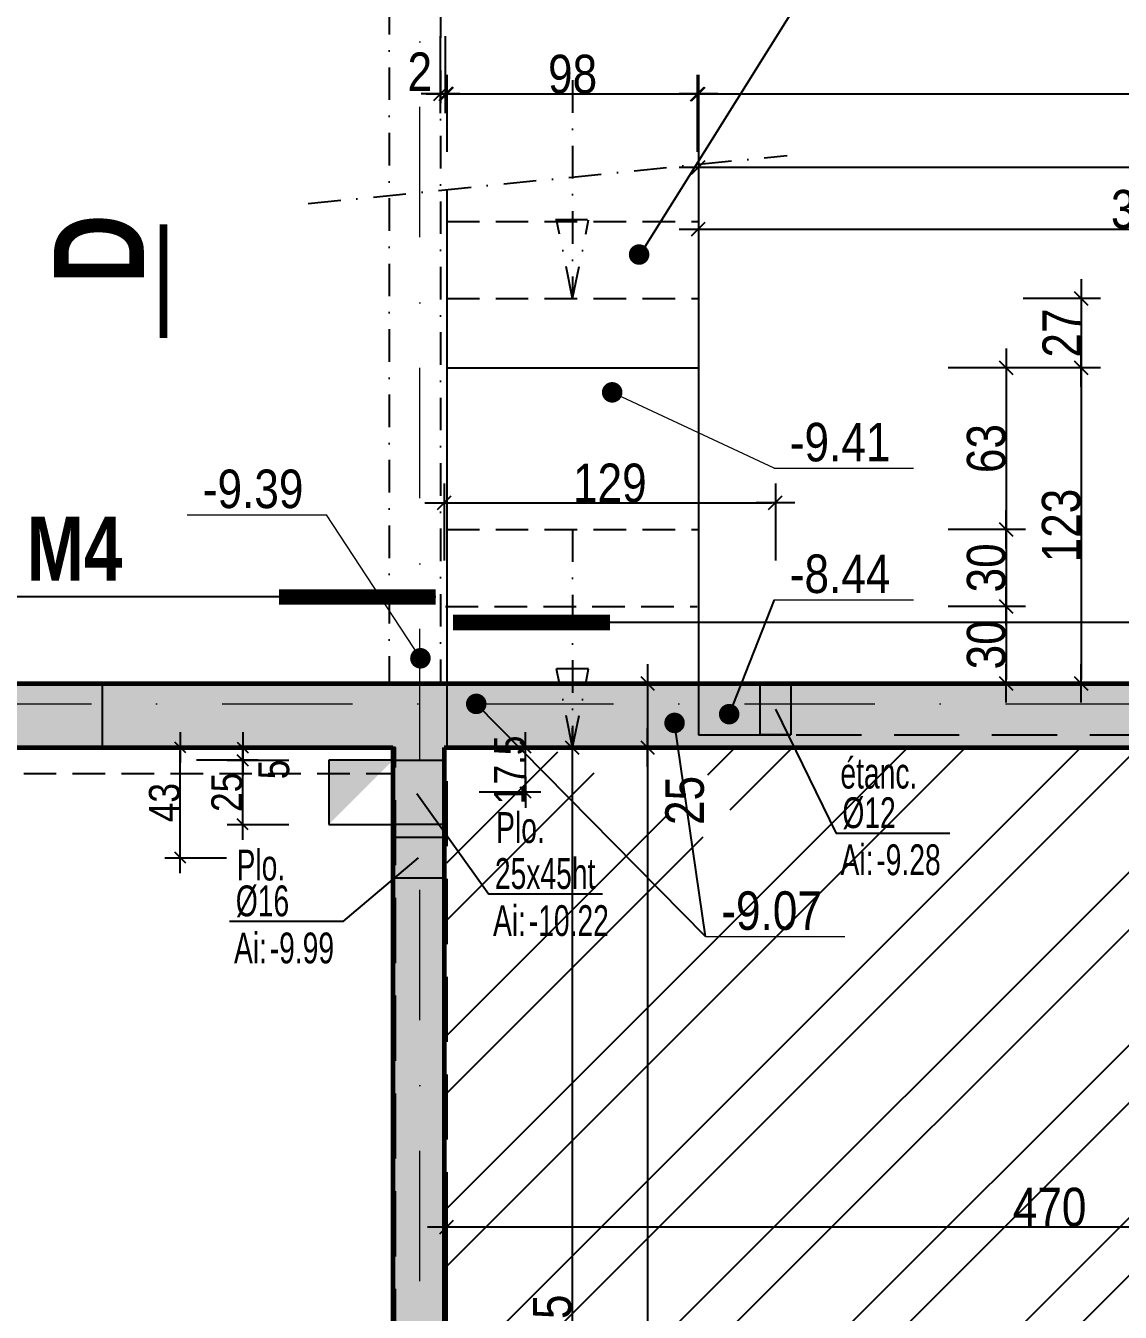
# Model space of a CAD drawing. Header units: millimetres. Extents: x 0 to 26991, y -21919 to -4.
# Drawn here: x 18966 to 19392, y -18762 to -18261 of the extents above; entities that cross this region are included whole.
import ezdxf
from ezdxf.enums import TextEntityAlignment as Align

# ---------------------------------------------------------------- set-up
doc = ezdxf.new("R2010")
doc.units = ezdxf.units.MM
for name, pattern in [('CACHEX2', [19.05, 12.7, -6.35]), ('TIRETPT2', [12.7, 6.35, -3.175, 0, -3.175]), ('TIRETPTX2', [50.8, 25.4, -12.7, 0, -12.7])]:
    doc.linetypes.add(name, pattern=pattern)
for name, color, linetype in [('01_cote_gen', 4, 'Continuous'), ('01_linteaux', 2, 'Continuous'), ('01_murs_sup', 2, 'CACHEX2'), ('01_poch_BN', 9, 'Continuous'), ('01_poch_murs', 253, 'Continuous'), ('01_resv', 32, 'Continuous'), ('01_texte', 230, 'Continuous'), ('AA_COTES', 2, 'Continuous')]:
    doc.layers.add(name, color=color, linetype=linetype)
doc.layers.add('01_murs_coup', color=5, linetype='Continuous', lineweight=60)
doc.layers.add('01_tram_axes', color=2, linetype='TIRETPTX2', lineweight=9)
doc.styles.add('ARIAL NA', font='ARIALN.TTF')
doc.styles.add('Arial Narrow', font='ARIALN.TTF')
doc.styles.add('impact', font='impact.ttf')
doc.styles.add('STYLE2', font='ARIALN.TTF')
doc.dimstyles.new('JB50', dxfattribs={"dimscale": 0.1, "dimtxt": 150, "dimasz": 15, "dimexe": 0.1, "dimexo": 0.1, "dimgap": 0.09, "dimtad": 1, "dimdec": 1, "dimdsep": 46, "dimtxsty": 'STYLE2', "dimblk1": 'BOND_G', "dimblk2": 'BOND_D', "dimsah": 1, "dimcen": 1.5, "dimdle": 0.01, "dimse1": 1, "dimse2": 1, "dimclrd": 4, "dimclre": 2, "dimclrt": 6, "dimazin": 2, "dimtfac": 2.333333, "dimtdec": 1, "dimtix": 1, "dimtmove": 2, "dimatfit": 3, "dimldrblk": 'BOND_G', "dimfxl": 1, "dimtolj": 1, "dimtzin": 0, "dimarcsym": 0})
doc.dimstyles.new('JB50res', dxfattribs={"dimscale": 0.1, "dimtxt": 120, "dimasz": 12, "dimexe": 0.1, "dimexo": 0.1, "dimgap": 0.09, "dimtad": 1, "dimdec": 1, "dimdsep": 46, "dimtxsty": 'STYLE2', "dimblk1": 'BOND_G', "dimblk2": 'BOND_D', "dimsah": 1, "dimcen": 1.5, "dimdle": 0.01, "dimse1": 1, "dimse2": 1, "dimclrd": 4, "dimclre": 2, "dimclrt": 6, "dimazin": 2, "dimtfac": 2.333333, "dimtdec": 1, "dimtix": 1, "dimtmove": 2, "dimatfit": 3, "dimldrblk": 'BOND_G', "dimfxl": 1, "dimtolj": 1, "dimtzin": 0, "dimarcsym": 0})

# ---------------------------------------------------------------- blocks, each defined once
blk = doc.blocks.new('BOND_G')
at = {"layer": 'AA_COTES', "color": 0}
for p, q in [((0, -5), (0, 15)), ((5, 0), (-5, 0)), ((1.77, 1.77), (-1.77, -1.77))]:
    blk.add_line(p, q, dxfattribs=at)
blk = doc.blocks.new('BOND_D')
at = {"layer": 'AA_COTES', "color": 0}
for p, q in [((0, 5), (0, -15)), ((5, 0), (-5, 0)), ((-1.77, -1.77), (1.77, 1.77))]:
    blk.add_line(p, q, dxfattribs=at)
blk = doc.blocks.new('*D1485')
at = {"layer": '01_cote_gen', "color": 4, "lineweight": -2, "transparency": 16777216}
blk.add_line((19208.39, -18518.46), (19208.39, -18540.46), dxfattribs=at)
at = {"layer": 'Defpoints', "color": 0, "transparency": 16777216}
for p in [(19215.66, -18516.96), (19208.39, -18541.96), (19215.66, -18541.96)]:
    blk.add_point(p, dxfattribs=at)
at = {"layer": '01_cote_gen', "color": 4, "lineweight": -2, "transparency": 16777216, "xscale": 1.5, "yscale": 1.5, "zscale": 1.5}
for name, p, rotation in [('BOND_G', (19208.39, -18516.96), 90), ('BOND_D', (19208.39, -18541.96), 270)]:
    blk.add_blockref(name, p, dxfattribs=dict(at, rotation=rotation))
at = {"layer": '01_cote_gen', "color": 6, "transparency": 16777216, "insert": (19222.93, -18562.59), "char_height": 15, "attachment_point": 5, "rotation": 90, "style": 'STYLE2'}
blk.add_mtext('\\A1;25', dxfattribs=at)
blk = doc.blocks.new('*D1486')
at = {"layer": '01_cote_gen', "color": 4, "lineweight": -2, "transparency": 16777216}
blk.add_line((19178.99, -18543.46), (19178.99, -18995.46), dxfattribs=at)
at = {"layer": 'Defpoints', "color": 0, "transparency": 16777216}
for p in [(19190.43, -18541.96), (19169.62, -18996.96), (19178.99, -18996.96)]:
    blk.add_point(p, dxfattribs=at)
at = {"layer": '01_cote_gen', "color": 4, "lineweight": -2, "transparency": 16777216, "xscale": 1.5, "yscale": 1.5, "zscale": 1.5}
for name, p, rotation in [('BOND_G', (19178.99, -18541.96), 90), ('BOND_D', (19178.99, -18996.96), 270)]:
    blk.add_blockref(name, p, dxfattribs=dict(at, rotation=rotation))
at = {"layer": '01_cote_gen', "color": 6, "transparency": 16777216, "insert": (19171.35, -18769.46), "char_height": 15, "attachment_point": 5, "rotation": 90, "style": 'STYLE2'}
blk.add_mtext('\\A1;455', dxfattribs=at)
blk = doc.blocks.new('*D1586')
at = {"layer": '01_cote_gen', "color": 4, "lineweight": -2, "transparency": 16777216}
blk.add_line((19208.39, -18543.46), (19208.39, -19045.46), dxfattribs=at)
at = {"layer": 'Defpoints', "color": 0, "transparency": 16777216}
for p in [(19200.89, -18541.96), (19200.89, -19046.96), (19208.39, -19046.96)]:
    blk.add_point(p, dxfattribs=at)
at = {"layer": '01_cote_gen', "color": 4, "lineweight": -2, "transparency": 16777216, "xscale": 1.5, "yscale": 1.5, "zscale": 1.5}
for name, p, rotation in [('BOND_G', (19208.39, -18541.96), 90), ('BOND_D', (19208.39, -19046.96), 270)]:
    blk.add_blockref(name, p, dxfattribs=dict(at, rotation=rotation))
at = {"layer": '01_cote_gen', "color": 6, "transparency": 16777216, "insert": (19200.72, -18794.46), "char_height": 15, "attachment_point": 5, "rotation": 90, "style": 'STYLE2'}
blk.add_mtext('\\A1;505', dxfattribs=at)
blk = doc.blocks.new('*D2668')
at = {"layer": '01_cote_gen', "color": 4, "lineweight": -2, "transparency": 16777216}
blk.add_line((18225.72, -18255.97), (19813.72, -18255.97), dxfattribs=at)
at = {"layer": 'Defpoints', "color": 0, "transparency": 16777216}
for p in [(19815.22, -18255.97), (19815.22, -18278.47), (18224.22, -18485.66)]:
    blk.add_point(p, dxfattribs=at)
at = {"layer": '01_cote_gen', "color": 4, "lineweight": -2, "transparency": 16777216, "xscale": 1.5, "yscale": 1.5, "zscale": 1.5, "rotation": 180}
blk.add_blockref('BOND_G', (18224.22, -18255.97), dxfattribs=at)
at = {"layer": '01_cote_gen', "color": 4, "lineweight": -2, "transparency": 16777216, "xscale": 1.5, "yscale": 1.5, "zscale": 1.5}
blk.add_blockref('BOND_D', (19815.22, -18255.97), dxfattribs=at)
at = {"layer": '01_cote_gen', "color": 6, "transparency": 16777216, "insert": (19019.72, -18248.3), "char_height": 15, "attachment_point": 5, "style": 'STYLE2'}
blk.add_mtext('\\A1;1591', dxfattribs=at)
blk = doc.blocks.new('*D2669')
at = {"layer": '01_cote_gen', "color": 4, "lineweight": -2, "transparency": 16777216}
blk.add_line((19131.72, -18287.27), (19226.72, -18287.27), dxfattribs=at)
at = {"layer": 'Defpoints', "color": 0, "transparency": 16777216}
for p in [(19228.22, -18287.27), (19130.22, -18324.56), (19228.22, -18324.56)]:
    blk.add_point(p, dxfattribs=at)
at = {"layer": '01_cote_gen', "color": 4, "lineweight": -2, "transparency": 16777216, "xscale": 1.5, "yscale": 1.5, "zscale": 1.5, "rotation": 180}
blk.add_blockref('BOND_G', (19130.22, -18287.27), dxfattribs=at)
at = {"layer": '01_cote_gen', "color": 4, "lineweight": -2, "transparency": 16777216, "xscale": 1.5, "yscale": 1.5, "zscale": 1.5}
blk.add_blockref('BOND_D', (19228.22, -18287.27), dxfattribs=at)
at = {"layer": '01_cote_gen', "color": 6, "transparency": 16777216, "insert": (19179.22, -18279.6), "char_height": 15, "attachment_point": 5, "style": 'STYLE2'}
blk.add_mtext('\\A1;98', dxfattribs=at)
blk = doc.blocks.new('*D2670')
at = {"layer": '01_cote_gen', "color": 4, "lineweight": -2, "transparency": 16777216}
blk.add_line((19229.24, -18287.27), (19918.72, -18287.27), dxfattribs=at)
at = {"layer": 'Defpoints', "color": 0, "transparency": 16777216}
for p in [(19920.22, -18287.27), (19227.74, -18294.77), (19920.22, -18586.59)]:
    blk.add_point(p, dxfattribs=at)
at = {"layer": '01_cote_gen', "color": 4, "lineweight": -2, "transparency": 16777216, "xscale": 1.5, "yscale": 1.5, "zscale": 1.5, "rotation": 180}
blk.add_blockref('BOND_G', (19227.74, -18287.27), dxfattribs=at)
at = {"layer": '01_cote_gen', "color": 4, "lineweight": -2, "transparency": 16777216, "xscale": 1.5, "yscale": 1.5, "zscale": 1.5}
blk.add_blockref('BOND_D', (19920.22, -18287.27), dxfattribs=at)
at = {"layer": '01_cote_gen', "color": 6, "transparency": 16777216, "insert": (19573.98, -18279.6), "char_height": 15, "attachment_point": 5, "style": 'STYLE2'}
blk.add_mtext('\\A1;692', dxfattribs=at)
blk = doc.blocks.new('*D2671')
at = {"layer": '01_cote_gen', "color": 4, "lineweight": -2, "transparency": 16777216}
for p, q in [((19126.24, -18287.27), (19124.74, -18287.27)), ((19127.74, -18287.27), (19129.74, -18287.27)), ((19131.24, -18287.27), (19132.74, -18287.27))]:
    blk.add_line(p, q, dxfattribs=at)
at = {"layer": 'Defpoints', "color": 0, "transparency": 16777216}
for p in [(19129.74, -18287.27), (19127.74, -18308.99), (19129.74, -18308.99)]:
    blk.add_point(p, dxfattribs=at)
at = {"layer": '01_cote_gen', "color": 4, "lineweight": -2, "transparency": 16777216, "xscale": 1.5, "yscale": 1.5, "zscale": 1.5}
blk.add_blockref('BOND_G', (19127.74, -18287.27), dxfattribs=at)
at = {"layer": '01_cote_gen', "color": 4, "lineweight": -2, "transparency": 16777216, "xscale": 1.5, "yscale": 1.5, "zscale": 1.5, "rotation": 180}
blk.add_blockref('BOND_D', (19129.74, -18287.27), dxfattribs=at)
at = {"layer": '01_cote_gen', "color": 6, "transparency": 16777216, "insert": (19119.71, -18278.6), "char_height": 15, "attachment_point": 5, "style": 'STYLE2'}
blk.add_mtext('\\A1;2', dxfattribs=at)
blk = doc.blocks.new('*D2682')
at = {"layer": '01_cote_gen', "color": 4, "lineweight": -2, "transparency": 16777216}
blk.add_line((19131.72, -18728.8), (19598.24, -18728.8), dxfattribs=at)
at = {"layer": 'Defpoints', "color": 0, "transparency": 16777216}
for p in [(19130.22, -18725), (19599.74, -18728.8), (19599.74, -18743.61)]:
    blk.add_point(p, dxfattribs=at)
at = {"layer": '01_cote_gen', "color": 4, "lineweight": -2, "transparency": 16777216, "xscale": 1.5, "yscale": 1.5, "zscale": 1.5, "rotation": 180}
blk.add_blockref('BOND_G', (19130.22, -18728.8), dxfattribs=at)
at = {"layer": '01_cote_gen', "color": 4, "lineweight": -2, "transparency": 16777216, "xscale": 1.5, "yscale": 1.5, "zscale": 1.5}
blk.add_blockref('BOND_D', (19599.74, -18728.8), dxfattribs=at)
at = {"layer": '01_cote_gen', "color": 6, "transparency": 16777216, "insert": (19364.98, -18721.13), "char_height": 15, "attachment_point": 5, "style": 'STYLE2'}
blk.add_mtext('\\A1;470', dxfattribs=at)
blk = doc.blocks.new('*D2856')
at = {"layer": '01_resv', "color": 4, "lineweight": -2, "transparency": 16777216}
blk.add_line((19050.73, -18570.72), (19050.73, -18548.12), dxfattribs=at)
at = {"layer": 'Defpoints', "color": 0, "transparency": 16777216}
for p in [(19050.73, -18546.92), (19103.64, -18546.92), (19096.72, -18571.92)]:
    blk.add_point(p, dxfattribs=at)
at = {"layer": '01_resv', "color": 4, "lineweight": -2, "transparency": 16777216, "xscale": 1.2, "yscale": 1.2, "zscale": 1.2}
for name, p, rotation in [('BOND_D', (19050.73, -18546.92), 90), ('BOND_G', (19050.73, -18571.92), 270)]:
    blk.add_blockref(name, p, dxfattribs=dict(at, rotation=rotation))
at = {"layer": '01_resv', "color": 6, "transparency": 16777216, "insert": (19044.6, -18559.42), "char_height": 12, "attachment_point": 5, "rotation": 90, "style": 'STYLE2'}
blk.add_mtext('\\A1;25', dxfattribs=at)
blk = doc.blocks.new('*D2857')
at = {"layer": '01_resv', "color": 4, "lineweight": -2, "transparency": 16777216}
blk.add_line((19050.73, -18543.16), (19050.73, -18545.72), dxfattribs=at)
at = {"layer": 'Defpoints', "color": 0, "transparency": 16777216}
for p in [(19067.77, -18541.96), (19050.73, -18546.92), (19067.77, -18546.92)]:
    blk.add_point(p, dxfattribs=at)
at = {"layer": '01_resv', "color": 4, "lineweight": -2, "transparency": 16777216, "xscale": 1.2, "yscale": 1.2, "zscale": 1.2}
for name, p, rotation in [('BOND_G', (19050.73, -18541.96), 90), ('BOND_D', (19050.73, -18546.92), 270)]:
    blk.add_blockref(name, p, dxfattribs=dict(at, rotation=rotation))
at = {"layer": '01_resv', "color": 6, "transparency": 16777216, "insert": (19062.92, -18550.53), "char_height": 12, "attachment_point": 5, "rotation": 90, "style": 'STYLE2'}
blk.add_mtext('\\A1;5', dxfattribs=at)
blk = doc.blocks.new('*D2858')
at = {"layer": '01_resv', "color": 4, "lineweight": -2, "transparency": 16777216}
for p, q in [((19160.83, -18540.76), (19160.83, -18539.56)), ((19160.83, -18559.42), (19160.83, -18541.96)), ((19160.83, -18560.62), (19160.83, -18561.82))]:
    blk.add_line(p, q, dxfattribs=at)
at = {"layer": 'Defpoints', "color": 0, "transparency": 16777216}
for p in [(19146.31, -18541.96), (19160.83, -18541.96), (19119.22, -18559.42)]:
    blk.add_point(p, dxfattribs=at)
at = {"layer": '01_resv', "color": 4, "lineweight": -2, "transparency": 16777216, "xscale": 1.2, "yscale": 1.2, "zscale": 1.2}
for name, p, rotation in [('BOND_D', (19160.83, -18541.96), 270), ('BOND_G', (19160.83, -18559.42), 90)]:
    blk.add_blockref(name, p, dxfattribs=dict(at, rotation=rotation))
at = {"layer": '01_resv', "color": 6, "transparency": 16777216, "insert": (19154.7, -18550.69), "char_height": 12, "attachment_point": 5, "rotation": 90, "style": 'STYLE2'}
blk.add_mtext('\\A1;17.5', dxfattribs=at)
blk = doc.blocks.new('*D2859')
at = {"layer": '01_resv', "color": 4, "lineweight": -2, "transparency": 16777216}
blk.add_line((19026.44, -18583.71), (19026.44, -18543.16), dxfattribs=at)
at = {"layer": 'Defpoints', "color": 0, "transparency": 16777216}
for p in [(19026.44, -18541.96), (19027.25, -18541.96), (19071.37, -18584.91)]:
    blk.add_point(p, dxfattribs=at)
at = {"layer": '01_resv', "color": 4, "lineweight": -2, "transparency": 16777216, "xscale": 1.2, "yscale": 1.2, "zscale": 1.2}
for name, p, rotation in [('BOND_D', (19026.44, -18541.96), 90), ('BOND_G', (19026.44, -18584.91), 270)]:
    blk.add_blockref(name, p, dxfattribs=dict(at, rotation=rotation))
at = {"layer": '01_resv', "color": 6, "transparency": 16777216, "insert": (19020.31, -18563.44), "char_height": 12, "attachment_point": 5, "rotation": 90, "style": 'STYLE2'}
blk.add_mtext('\\A1;43', dxfattribs=at)
blk = doc.blocks.new('*D3140')
at = {"layer": '01_cote_gen', "color": 4, "lineweight": -2, "ltscale": 0.1, "transparency": 16777216}
blk.add_line((19229.72, -18339.94), (19576.72, -18339.94), dxfattribs=at)
at = {"layer": 'Defpoints', "color": 0, "ltscale": 0.1, "transparency": 16777216}
for p in [(19228.22, -18324.74), (19578.22, -18339.94), (19578.22, -18540.29)]:
    blk.add_point(p, dxfattribs=at)
at = {"layer": '01_cote_gen', "color": 4, "lineweight": -2, "ltscale": 0.1, "transparency": 16777216, "xscale": 1.5, "yscale": 1.5, "zscale": 1.5, "rotation": 180}
blk.add_blockref('BOND_G', (19228.22, -18339.94), dxfattribs=at)
at = {"layer": '01_cote_gen', "color": 4, "lineweight": -2, "ltscale": 0.1, "transparency": 16777216, "xscale": 1.5, "yscale": 1.5, "zscale": 1.5}
blk.add_blockref('BOND_D', (19578.22, -18339.94), dxfattribs=at)
at = {"layer": '01_cote_gen', "color": 6, "ltscale": 0.1, "transparency": 16777216, "insert": (19403.22, -18332.28), "char_height": 15, "attachment_point": 5, "style": 'STYLE2'}
blk.add_mtext('\\A1;350', dxfattribs=at)
blk = doc.blocks.new('*D3142')
at = {"layer": '01_cote_gen', "color": 4, "lineweight": -2, "ltscale": 0.1, "transparency": 16777216}
blk.add_line((19229.72, -18315.85), (19914.24, -18315.85), dxfattribs=at)
at = {"layer": 'Defpoints', "color": 0, "ltscale": 0.1, "transparency": 16777216}
for p in [(19228.22, -18294.77), (19915.74, -18315.85), (19915.74, -18516.98)]:
    blk.add_point(p, dxfattribs=at)
at = {"layer": '01_cote_gen', "color": 4, "lineweight": -2, "ltscale": 0.1, "transparency": 16777216, "xscale": 1.5, "yscale": 1.5, "zscale": 1.5, "rotation": 180}
blk.add_blockref('BOND_G', (19228.22, -18315.85), dxfattribs=at)
at = {"layer": '01_cote_gen', "color": 4, "lineweight": -2, "ltscale": 0.1, "transparency": 16777216, "xscale": 1.5, "yscale": 1.5, "zscale": 1.5}
blk.add_blockref('BOND_D', (19915.74, -18315.85), dxfattribs=at)
at = {"layer": '01_cote_gen', "color": 6, "ltscale": 0.1, "transparency": 16777216, "insert": (19571.98, -18308.19), "char_height": 15, "attachment_point": 5, "style": 'STYLE2'}
blk.add_mtext('\\A1;687.5', dxfattribs=at)
blk = doc.blocks.new('*D3144')
at = {"layer": '01_cote_gen', "color": 4, "lineweight": -2, "ltscale": 0.1, "transparency": 16777216}
blk.add_line((19377.25, -18368.46), (19377.25, -18392.46), dxfattribs=at)
at = {"layer": 'Defpoints', "color": 0, "ltscale": 0.1, "transparency": 16777216}
for p in [(19278.81, -18366.96), (19278.81, -18393.96), (19377.25, -18393.96)]:
    blk.add_point(p, dxfattribs=at)
at = {"layer": '01_cote_gen', "color": 4, "lineweight": -2, "ltscale": 0.1, "transparency": 16777216, "xscale": 1.5, "yscale": 1.5, "zscale": 1.5}
for name, p, rotation in [('BOND_G', (19377.25, -18366.96), 90), ('BOND_D', (19377.25, -18393.96), 270)]:
    blk.add_blockref(name, p, dxfattribs=dict(at, rotation=rotation))
at = {"layer": '01_cote_gen', "color": 6, "ltscale": 0.1, "transparency": 16777216, "insert": (19369.71, -18380.46), "char_height": 15, "attachment_point": 5, "rotation": 90, "style": 'STYLE2'}
blk.add_mtext('\\A1;27', dxfattribs=at)
blk = doc.blocks.new('*D3145')
at = {"layer": '01_cote_gen', "color": 4, "lineweight": -2, "ltscale": 0.1, "transparency": 16777216}
blk.add_line((19377.25, -18395.46), (19377.25, -18515.46), dxfattribs=at)
at = {"layer": 'Defpoints', "color": 0, "ltscale": 0.1, "transparency": 16777216}
for p in [(19365.69, -18393.96), (19375.28, -18516.96), (19377.25, -18516.96)]:
    blk.add_point(p, dxfattribs=at)
at = {"layer": '01_cote_gen', "color": 4, "lineweight": -2, "ltscale": 0.1, "transparency": 16777216, "xscale": 1.5, "yscale": 1.5, "zscale": 1.5}
for name, p, rotation in [('BOND_G', (19377.25, -18393.96), 90), ('BOND_D', (19377.25, -18516.96), 270)]:
    blk.add_blockref(name, p, dxfattribs=dict(at, rotation=rotation))
at = {"layer": '01_cote_gen', "color": 6, "ltscale": 0.1, "transparency": 16777216, "insert": (19369.58, -18455.46), "char_height": 15, "attachment_point": 5, "rotation": 90, "style": 'STYLE2'}
blk.add_mtext('\\A1;123', dxfattribs=at)
blk = doc.blocks.new('*D3146')
at = {"layer": '01_cote_gen', "color": 4, "lineweight": -2, "ltscale": 0.1, "transparency": 16777216}
blk.add_line((19348.04, -18395.46), (19348.04, -18455.46), dxfattribs=at)
at = {"layer": 'Defpoints', "color": 0, "ltscale": 0.1, "transparency": 16777216}
for p in [(19228.22, -18393.96), (19228.22, -18456.96), (19348.04, -18456.96)]:
    blk.add_point(p, dxfattribs=at)
at = {"layer": '01_cote_gen', "color": 4, "lineweight": -2, "ltscale": 0.1, "transparency": 16777216, "xscale": 1.5, "yscale": 1.5, "zscale": 1.5}
for name, p, rotation in [('BOND_G', (19348.04, -18393.96), 90), ('BOND_D', (19348.04, -18456.96), 270)]:
    blk.add_blockref(name, p, dxfattribs=dict(at, rotation=rotation))
at = {"layer": '01_cote_gen', "color": 6, "ltscale": 0.1, "transparency": 16777216, "insert": (19340.37, -18425.46), "char_height": 15, "attachment_point": 5, "rotation": 90, "style": 'STYLE2'}
blk.add_mtext('\\A1;63', dxfattribs=at)
blk = doc.blocks.new('*D3147')
at = {"layer": '01_cote_gen', "color": 4, "lineweight": -2, "ltscale": 0.1, "transparency": 16777216}
blk.add_line((19348.04, -18458.46), (19348.04, -18485.46), dxfattribs=at)
at = {"layer": 'Defpoints', "color": 0, "ltscale": 0.1, "transparency": 16777216}
for p in [(19228.22, -18456.96), (19228.22, -18486.96), (19348.04, -18486.96)]:
    blk.add_point(p, dxfattribs=at)
at = {"layer": '01_cote_gen', "color": 4, "lineweight": -2, "ltscale": 0.1, "transparency": 16777216, "xscale": 1.5, "yscale": 1.5, "zscale": 1.5}
for name, p, rotation in [('BOND_G', (19348.04, -18456.96), 90), ('BOND_D', (19348.04, -18486.96), 270)]:
    blk.add_blockref(name, p, dxfattribs=dict(at, rotation=rotation))
at = {"layer": '01_cote_gen', "color": 6, "ltscale": 0.1, "transparency": 16777216, "insert": (19340.37, -18471.96), "char_height": 15, "attachment_point": 5, "rotation": 90, "style": 'STYLE2'}
blk.add_mtext('\\A1;30', dxfattribs=at)
blk = doc.blocks.new('*D3148')
at = {"layer": '01_cote_gen', "color": 4, "lineweight": -2, "ltscale": 0.1, "transparency": 16777216}
blk.add_line((19348.04, -18488.46), (19348.04, -18515.46), dxfattribs=at)
at = {"layer": 'Defpoints', "color": 0, "ltscale": 0.1, "transparency": 16777216}
for p in [(19211.82, -18486.96), (19221.55, -18516.96), (19348.04, -18516.96)]:
    blk.add_point(p, dxfattribs=at)
at = {"layer": '01_cote_gen', "color": 4, "lineweight": -2, "ltscale": 0.1, "transparency": 16777216, "xscale": 1.5, "yscale": 1.5, "zscale": 1.5}
for name, p, rotation in [('BOND_G', (19348.04, -18486.96), 90), ('BOND_D', (19348.04, -18516.96), 270)]:
    blk.add_blockref(name, p, dxfattribs=dict(at, rotation=rotation))
at = {"layer": '01_cote_gen', "color": 6, "ltscale": 0.1, "transparency": 16777216, "insert": (19340.37, -18501.96), "char_height": 15, "attachment_point": 5, "rotation": 90, "style": 'STYLE2'}
blk.add_mtext('\\A1;30', dxfattribs=at)
blk = doc.blocks.new('*D3193')
at = {"layer": '01_cote_gen', "color": 4, "lineweight": -2, "ltscale": 0.1, "transparency": 16777216}
blk.add_line((19130.72, -18446.6), (19256.72, -18446.6), dxfattribs=at)
at = {"layer": 'Defpoints', "color": 0, "ltscale": 0.1, "transparency": 16777216}
for p in [(19258.22, -18446.6), (19258.22, -18516.96), (19129.22, -18541.96)]:
    blk.add_point(p, dxfattribs=at)
at = {"layer": '01_cote_gen', "color": 4, "lineweight": -2, "ltscale": 0.1, "transparency": 16777216, "xscale": 1.5, "yscale": 1.5, "zscale": 1.5, "rotation": 180}
blk.add_blockref('BOND_G', (19129.22, -18446.6), dxfattribs=at)
at = {"layer": '01_cote_gen', "color": 4, "lineweight": -2, "ltscale": 0.1, "transparency": 16777216, "xscale": 1.5, "yscale": 1.5, "zscale": 1.5}
blk.add_blockref('BOND_D', (19258.22, -18446.6), dxfattribs=at)
at = {"layer": '01_cote_gen', "color": 6, "ltscale": 0.1, "transparency": 16777216, "insert": (19193.72, -18438.93), "char_height": 15, "attachment_point": 5, "style": 'STYLE2'}
blk.add_mtext('\\A1;129', dxfattribs=at)

msp = doc.modelspace()

# ---------------------------------------------------------------- hatches: boundary and pattern name
at = {"layer": '01_murs_sup'}
h = msp.add_hatch(dxfattribs=at)
h.set_pattern_fill('DASH', color=256, scale=2.5, angle=135)
h.set_pattern_definition([(135, (-53.299, 4582.9386), (-11.2253202, 9e-16), [7.9375, -7.9375])])
h.paths.add_polyline_path([(18906.12, -18516.96), (17707.22, -18516.96), (17707.22, -19046.96), (17727.22, -19046.96), (17727.22, -18541.96), (18284.22, -18541.96), (18284.22, -19046.96), (18304.22, -19046.96), (18304.22, -18541.96), (18564.22, -18541.96), (18564.22, -19046.96), (18584.22, -19046.96), (18584.22, -18541.96), (18906.12, -18541.96)])
h.paths.add_polyline_path([(19130.22, -18516.96), (18996.12, -18516.96), (18996.12, -18541.96), (19110.22, -18541.96), (19110.22, -20149.96), (18849.22, -20149.96), (18849.22, -19596.96), (18687.42, -19596.96), (18687.42, -19616.96), (18692.22, -19616.96), (18692.22, -20149.96), (18685.22, -20149.96), (18685.22, -20174.96), (18693.22, -20174.96), (18693.22, -20308.94), (18709.22, -20308.94), (18709.22, -20174.96), (18720.22, -20174.96), (18720.22, -20149.96), (18709.22, -20149.96), (18709.22, -19616.96), (18830.22, -19616.96), (18830.22, -20149.96), (18826.91, -20149.96), (18826.91, -20174.96), (18829.22, -20174.96), (18829.22, -20308.94), (18845.22, -20308.94), (18845.22, -20174.96), (19130.22, -20174.96)])
h.paths.add_polyline_path([(18572.22, -19616.96), (18584.22, -19616.96), (18584.22, -19596.96), (18554.22, -19596.96), (18554.22, -20149.96), (18304.22, -20149.96), (18304.22, -19646.96), (18284.22, -19646.96), (18284.22, -20149.96), (17727.22, -20149.96), (17727.22, -19646.96), (17707.22, -19646.96), (17707.22, -20174.96), (18577.22, -20174.96), (18577.22, -20149.96), (18572.22, -20149.96)])
h.paths.add_polyline_path([(17705.22, -18516.96), (16025.15, -18516.96), (15671.42, -18827.7), (15652.33, -18816.44), (15626.93, -18859.51), (15670, -18884.91), (15695.4, -18841.84), (15689.55, -18838.39), (16026.78, -18541.96), (16312.22, -18541.96), (16312.22, -19095.92), (16572.22, -19095.92), (16572.22, -19077.92), (16517.22, -19077.92), (16517.23, -18839.96), (16497.23, -18839.96), (16497.22, -19077.92), (16332.22, -19077.92), (16332.22, -18729.96), (16340.22, -18729.96), (16340.22, -18711.96), (16332.22, -18711.96), (16332.22, -18541.96), (16682.22, -18541.96), (16682.22, -18711.96), (16442.22, -18711.96), (16442.22, -18729.96), (16497.23, -18729.96), (16497.23, -18737.96), (16517.23, -18737.96), (16517.23, -18729.96), (16682.22, -18729.96), (16682.22, -19077.92), (16674.22, -19077.92), (16674.22, -19095.92), (16700.22, -19095.92), (16700.22, -18541.96), (17108.22, -18541.96), (17108.22, -19046.96), (17128.22, -19046.96), (17128.22, -18541.96), (17685.22, -18541.96), (17685.22, -19046.96), (17705.22, -19046.96)])
at = {"layer": '01_poch_murs'}
h = msp.add_hatch(color=256, dxfattribs=at)
h.dxf.hatch_style = 1
h.paths.add_polyline_path([(18224.22, -18541.96), (18224.22, -18516.96), (19815.22, -18516.96), (19815.22, -18541.96), (19664.22, -18541.96), (19664.22, -18966.96), (19644.22, -18966.96), (19644.22, -18541.96), (19129.22, -18541.96), (19129.22, -18966.96), (19109.22, -18966.96), (19109.22, -18541.96), (18584.22, -18541.96), (18584.22, -18966.96), (18564.22, -18966.96), (18564.22, -18541.96), (18304.22, -18541.96), (18304.22, -18966.96), (18284.22, -18966.96), (18284.22, -18541.96)], flags=17)
h.paths.add_polyline_path([(19939.72, -19940.96), (20539.74, -19940.96), (20539.74, -20408.96), (20557.74, -20408.96), (20557.74, -19804.96), (20539.74, -19804.96), (20539.74, -19940.96), (20537.81, -19940.96), (19941.79, -19940.96), (19923.72, -19941.15), (19923.72, -19923.17), (19943.72, -19922.96), (19943.72, -19666.96), (20539.74, -19666.96), (20539.74, -19671.96), (20557.74, -19671.96), (20560.17, -19306.96), (20424.96, -19306.96), (20422.52, -19143.94), (19920.22, -19143.93), (19920.22, -19125.93), (19939.74, -19125.97), (19939.74, -18532.96), (20036.19, -18532.96), (20036.19, -18516.96), (19920.22, -18516.96), (19920.22, -18541.96), (19920.22, -19143.97), (20423.74, -19143.94), (20423.74, -19306.96), (20539.74, -19306.96), (20539.74, -19646.96), (19923.72, -19646.96), (19923.72, -20149.96), (19664.22, -20149.96), (19664.22, -19726.99), (19644.22, -19726.99), (19644.22, -20149.96), (19129.22, -20149.96), (19129.22, -19726.99), (19109.22, -19726.99), (19109.22, -20149.96), (18849.22, -20149.96), (18849.22, -19726.96), (18829.22, -19726.96), (18849.22, -19726.96), (18849.22, -20174.96), (18830.22, -20174.96), (18829.22, -20149.96), (18571.22, -20149.96), (18571.22, -19726.96), (18553.22, -19726.96), (18553.22, -20149.96), (18303.22, -20149.96), (18303.22, -19726.96), (18283.22, -19726.96), (18283.22, -20149.96), (17727.22, -20149.96), (17727.22, -19726.96), (17707.22, -19726.96), (17707.22, -20174.96), (18466.22, -20174.96), (18486.22, -20174.96), (18551.22, -20174.96), (18571.22, -20174.96), (19216.26, -20174.96), (19216.26, -20244.96), (19296.26, -20244.96), (19296.26, -20174.96), (19923.72, -20174.96), (19923.72, -20214.96), (19939.72, -20214.96)])
h.paths.add_polyline_path([(19236.26, -20174.96), (19276.26, -20174.96), (19276.26, -20224.96), (19236.26, -20224.96)], flags=16)
h.paths.add_polyline_path([(18571.22, -20174.96), (18551.22, -20174.96), (18551.22, -20288.97), (18486.22, -20288.97), (18486.22, -20174.96), (18466.22, -20174.96), (18466.22, -20308.97), (18571.22, -20308.97)], flags=17)
at = {"layer": '01_poch_murs', "ltscale": 0.1}
h = msp.add_hatch(dxfattribs=at)
h.set_pattern_fill('ANSI32', color=256, scale=5)
h.paths.add_polyline_path([(19599.74, -18541.96), (19225.05, -18541.96), (19257.65, -18592.91), (19170.71, -18541.96), (19130.22, -18541.96), (19130.22, -18576.25), (19130.69, -18576.91), (19130.22, -18576.91), (19130.22, -18996.96), (19599.74, -18996.96)])
h.paths.add_polyline_path([(19599.74, -19046.96), (19130.22, -19046.96), (19130.22, -19134.96), (19599.74, -19134.96)])
h.paths.add_polyline_path([(19599.74, -19134.96), (19130.22, -19134.96), (19130.22, -19282.96), (19599.74, -19282.96)])
h.paths.add_polyline_path([(19599.74, -19282.96), (19130.22, -19282.96), (19130.22, -19646.97), (19599.74, -19646.97)])
h.paths.add_polyline_path([(19406.12, -19446.75, -1), (19344.16, -19446.75, -1)], flags=16)
h.paths.add_polyline_path([(19599.74, -19696.97), (19130.22, -19696.97), (19130.22, -19892.96), (19599.74, -19892.96)])
h.paths.add_polyline_path([(19599.74, -19892.96), (19130.22, -19892.96), (19130.22, -20149.96), (19599.74, -20149.96)])
h.paths.add_polyline_path([(19238.46, -18575.78), (19238.46, -18549.16), (19207.23, -18549.16), (19207.23, -18575.78)], flags=25)
h.paths.add_polyline_path([(19186.88, -18787.28), (19186.88, -18751.11), (19155.65, -18751.11), (19155.65, -18787.28)], flags=24)
h.paths.add_polyline_path([(19216.26, -18812.53), (19216.26, -18776.36), (19185.03, -18776.36), (19185.03, -18812.53)], flags=24)
h.paths.add_polyline_path([(19347.22, -18736.66), (19383.39, -18736.66), (19383.39, -18705.43), (19347.22, -18705.43)], flags=24)
h.paths.add_polyline_path([(19167.12, -18567.52), (19167.12, -18534.76), (19142.14, -18534.76), (19142.14, -18567.52)], flags=9)
h.paths.add_polyline_path([(19498.77, -18562.01), (19498.77, -18540.72), (19473.79, -18540.72), (19473.79, -18562.01)], flags=9)
h.paths.add_polyline_path([(19475.64, -18573.83), (19475.64, -18552.54), (19450.65, -18552.54), (19450.65, -18573.83)], flags=24)
h.paths.add_polyline_path([(19514.47, -18647.09), (19539.52, -18647.09), (19539.52, -18628.8), (19514.47, -18628.8)], flags=24)
h.paths.add_polyline_path([(19538.9, -18646.74), (19566.16, -18646.74), (19566.16, -18627.36), (19538.9, -18627.36)], flags=24)
h.paths.add_polyline_path([(19552.29, -18664.64), (19589.6, -18664.64), (19589.6, -18646.26), (19552.29, -18646.26)], flags=24)
h.paths.add_polyline_path([(19538.42, -18664.38), (19560.33, -18664.38), (19560.33, -18646.37), (19538.42, -18646.37)], flags=24)
h.paths.add_polyline_path([(19514.47, -18600.58), (19539.52, -18600.58), (19539.52, -18582.29), (19514.47, -18582.29)], flags=24)
h.paths.add_polyline_path([(19540.23, -18600.41), (19585.49, -18600.41), (19585.49, -18582.03), (19540.23, -18582.03)], flags=24)
h.paths.add_polyline_path([(19553.44, -18618.75), (19590.75, -18618.75), (19590.75, -18600.37), (19553.44, -18600.37)], flags=24)
h.paths.add_polyline_path([(19539.57, -18618.49), (19561.48, -18618.49), (19561.48, -18600.48), (19539.57, -18600.48)], flags=24)
h.paths.add_polyline_path([(19145.88, -18600.41), (19191.15, -18600.41), (19191.15, -18582.03), (19145.88, -18582.03)], flags=24)
h.paths.add_polyline_path([(19146.38, -18582.47), (19171.43, -18582.47), (19171.43, -18564.17), (19146.38, -18564.17)], flags=24)
h.paths.add_polyline_path([(19159.1, -18618.75), (19196.41, -18618.75), (19196.41, -18600.37), (19159.1, -18600.37)], flags=24)
h.paths.add_polyline_path([(19145.23, -18618.49), (19167.14, -18618.49), (19167.14, -18600.48), (19145.23, -18600.48)], flags=24)
h.paths.add_polyline_path([(19516.42, -18583.74), (19563.25, -18583.74), (19563.25, -18560.76), (19516.42, -18560.76)], flags=24)
h.paths.add_polyline_path([(19259.98, -18594.38), (19306.81, -18594.38), (19306.81, -18571.4), (19259.98, -18571.4)], flags=24)
h.paths.add_polyline_path([(19388.66, -18998.32), (19466.03, -18998.32), (19466.03, -18975.34), (19388.66, -18975.34)], flags=9)
h.paths.add_polyline_path([(19357.02, -19001.6), (19387.13, -19001.6), (19387.13, -18962.64), (19357.02, -18962.64)], flags=9)
h.paths.add_polyline_path([(19545.89, -19061.92), (19600.09, -19061.92), (19600.09, -19046.4), (19545.89, -19046.4)], flags=9)
h.paths.add_polyline_path([(19124.52, -19081.37), (19165.28, -19081.37), (19165.28, -19043.87), (19124.52, -19043.87)], flags=9)
h.paths.add_polyline_path([(19368.65, -19183.75), (19404.82, -19183.75), (19404.82, -19152.52), (19368.65, -19152.52)], flags=24)
h.paths.add_polyline_path([(19368.65, -19555.86), (19404.82, -19555.86), (19404.82, -19524.63), (19368.65, -19524.63)], flags=24)
h.paths.add_polyline_path([(19216.26, -19364.93), (19216.26, -19328.76), (19185.03, -19328.76), (19185.03, -19364.93)], flags=24)
h.paths.add_polyline_path([(19354.62, -19471.12), (19388.98, -19471.12), (19388.98, -19418.62), (19354.62, -19418.62)], flags=24)
h.paths.add_polyline_path([(19432.83, -19646.91), (19510.21, -19646.91), (19510.21, -19623.93), (19432.83, -19623.93)], flags=24)
h.paths.add_polyline_path([(19383.43, -19651.61), (19425.59, -19651.61), (19425.59, -19612.65), (19383.43, -19612.65)], flags=9)
h.paths.add_polyline_path([(19216.26, -19916.48), (19216.26, -19880.31), (19185.03, -19880.31), (19185.03, -19916.48)], flags=9)
h.paths.add_polyline_path([(19579.77, -19712.11), (19633.97, -19712.11), (19633.97, -19696.59), (19579.77, -19696.59)], flags=9)
h.paths.add_polyline_path([(19124.69, -19764.54), (19182.72, -19764.54), (19182.72, -19725.58), (19124.69, -19725.58)], flags=9)
h.paths.add_polyline_path([(19186.85, -19941.24), (19186.85, -19905.07), (19155.62, -19905.07), (19155.62, -19941.24)], flags=24)
h.paths.add_polyline_path([(19162.52, -20147.48), (19162.52, -20126.19), (19137.54, -20126.19), (19137.54, -20147.48)], flags=24)
h.paths.add_polyline_path([(19156.1, -20080.99), (19202.92, -20080.99), (19202.92, -20058.01), (19156.1, -20058.01)], flags=24)
h.paths.add_polyline_path([(19539.1, -20115.73), (19585.92, -20115.73), (19585.92, -20092.75), (19539.1, -20092.75)], flags=24)
h.paths.add_polyline_path([(19220.06, -20114.94), (19266.88, -20114.94), (19266.88, -20091.97), (19220.06, -20091.97)], flags=24)

# ---------------------------------------------------------------- linework, layer by layer
at = {"layer": '01_cote_gen', "color": 2, "linetype": 'TIRETPT2', "ltscale": 2}
for p, q in [((19127.74, -17946.65), (19127.74, -18516.96)), ((19107.74, -17970.92), (19107.74, -18516.96)), ((19179.22, -18281.96), (19179.22, -18366.96)), ((19076.27, -18329.99), (19262.79, -18311.22)), ((19184.97, -18336.35), (19172.51, -18336.35)), ((19179.22, -18366.96), (19172.99, -18336.35)), ((19179.22, -18366.96), (19185.45, -18336.35)), ((19179.22, -18456.96), (19179.22, -18541.96)), ((19179.22, -18541.96), (19172.99, -18511.35)), ((19185.45, -18511.35), (19172.99, -18511.35)), ((19179.22, -18541.96), (19185.45, -18511.35))]:
    msp.add_line(p, q, dxfattribs=at)
at = {"layer": '01_linteaux'}
for p, q in [((19228.22, -18314.7), (19228.22, -18536.96)), ((19130.22, -18324.56), (19130.22, -18516.96)), ((19130.22, -18393.96), (19228.22, -18393.96))]:
    msp.add_line(p, q, dxfattribs=at)
at = {"layer": '01_murs_coup'}
for p, q in [((18224.22, -18516.96), (19815.22, -18516.96)), ((18224.22, -18516.96), (19815.22, -18516.96)), ((18584.22, -18541.96), (19109.22, -18541.96)), ((18584.22, -18541.96), (19109.22, -18541.96)), ((19109.22, -18541.96), (19109.22, -19046.96)), ((19109.22, -18541.96), (19109.22, -19046.96)), ((19129.22, -18541.96), (19129.22, -19046.96)), ((19129.22, -18541.96), (19644.22, -18541.96)), ((19129.22, -18541.96), (19129.22, -19046.96)), ((19129.22, -18541.96), (19644.22, -18541.96))]:
    msp.add_line(p, q, dxfattribs=at)
at = {"layer": '01_murs_sup'}
for p, q in [((19130.22, -18336.96), (19228.22, -18336.96)), ((19130.22, -18366.96), (19228.22, -18366.96)), ((19130.22, -18456.96), (19228.22, -18456.96)), ((19129.74, -18486.96), (19227.74, -18486.96)), ((17727.2, -18551.96), (19109.22, -18552.06))]:
    msp.add_line(p, q, dxfattribs=at)
at = {"layer": '01_murs_sup', "ltscale": 2}
for p, q in [((18996.12, -18516.96), (19130.22, -18516.96)), ((18996.12, -18541.96), (18996.12, -18516.96)), ((19130.22, -18516.96), (19130.22, -20174.96)), ((19228.22, -18536.96), (19599.74, -18536.96)), ((19110.22, -18541.96), (18996.12, -18541.96)), ((19110.22, -20149.96), (19110.22, -18541.96))]:
    msp.add_line(p, q, dxfattribs=at)
at = {"layer": '01_poch_BN', "ltscale": 0.1}
msp.add_line((19258.22, -18526.96), (19281.87, -18575.41), dxfattribs=at)
at = {"layer": '01_resv'}
for p, q in [((19252.22, -18536.96), (19252.22, -18516.92)), ((19252.22, -18516.92), (19264.22, -18516.92)), ((19264.22, -18516.92), (19264.22, -18536.96)), ((19264.22, -18536.96), (19252.22, -18536.96)), ((19252.22, -18536.96), (19264.22, -18536.96)), ((19109.22, -18546.92), (19084.22, -18546.92)), ((19084.22, -18546.92), (19084.22, -18571.92)), ((19109.22, -18546.92), (19084.22, -18546.92)), ((19109.22, -18546.92), (19109.22, -18546.92)), ((19109.22, -18546.92), (19129.22, -18546.92)), ((19109.22, -18571.92), (19109.22, -18546.92)), ((19109.22, -18571.92), (19109.22, -18546.92)), ((19129.22, -18546.92), (19129.22, -18571.92)), ((19084.22, -18571.92), (19109.22, -18571.92)), ((19129.22, -18571.92), (19109.22, -18571.92)), ((19129.22, -18571.92), (19109.22, -18571.92)), ((19109.17, -18576.91), (19129.17, -18576.91)), ((19109.17, -18592.91), (19109.17, -18576.91)), ((19129.17, -18576.91), (19129.17, -18592.91)), ((19129.17, -18592.91), (19129.17, -18576.91)), ((19129.17, -18592.91), (19109.17, -18592.91))]:
    msp.add_line(p, q, dxfattribs=at)
for points in [[(19252.22, -18516.96), (19252.22, -18536.96), (19264.22, -18536.96), (19264.22, -18516.96)], [(19084.22, -18571.92), (19084.22, -18546.92), (19109.22, -18546.92)], [(19109.22, -18546.92), (19129.22, -18546.92), (19129.22, -18571.92), (19109.22, -18571.92)], [(19109.17, -18576.91), (19129.17, -18576.91), (19129.17, -18592.91), (19109.17, -18592.91)]]:
    msp.add_solid(points, dxfattribs=at)
at = {"layer": '01_texte'}
for p, q in [((19205.59, -18349.86), (19275.24, -18238.34)), ((19125.94, -18483.3), (18830.6, -18483.3)), ((19257.65, -18484.37), (19240.19, -18528.97)), ((19922.24, -18493.24), (19132.68, -18493.24)), ((19230.98, -18615.64), (19141.7, -18524.96)), ((19230.98, -18615.64), (19218.92, -18532.38)), ((19118.58, -18559.93), (19146.53, -18599.12)), ((19326.15, -18575.41), (19281.87, -18575.41)), ((19089.92, -18609.77), (19119.17, -18584.91)), ((19190.82, -18599.12), (19146.53, -18599.12)), ((19089.92, -18609.77), (19045.64, -18609.77))]:
    msp.add_line(p, q, dxfattribs=at)
at = {"layer": '01_texte', "lineweight": 0}
for p, q in [((19257.65, -18433.06), (19194.63, -18403.56)), ((19257.65, -18433.06), (19311.97, -18433.06)), ((19029.06, -18451.28), (19083.38, -18451.28)), ((19119.95, -18507.19), (19083.38, -18451.28)), ((19257.65, -18484.37), (19311.97, -18484.37)), ((19230.98, -18615.64), (19285.29, -18615.64))]:
    msp.add_line(p, q, dxfattribs=at)
at = {"layer": '01_texte'}
for points, const_width in [([(19019.88, -18338.08), (19019.88, -18382.34)], 3), ([(19064.88, -18483.3), (19125.94, -18483.3)], 6), ([(19132.68, -18493.24), (19193.74, -18493.24)], 6)]:
    msp.add_lwpolyline(points, dxfattribs=dict(at, const_width=const_width))
at = {"layer": '01_texte', "const_width": 4}
for points in [[(19203.11, -18349.86, 1), (19207.11, -18349.86, 1)], [(19139.7, -18524.96, 1), (19143.7, -18524.96, 1)], [(19216.92, -18532.38, 1), (19220.92, -18532.38, 1)], [(19238.19, -18528.97, 1), (19242.19, -18528.97, 1)]]:
    msp.add_lwpolyline(points, format="xyb", close=True, dxfattribs=at)
at = {"layer": '01_texte', "lineweight": 0, "const_width": 4}
for points in [[(19192.63, -18403.56, 1), (19196.63, -18403.56, 1)], [(19117.95, -18507.19, 1), (19121.95, -18507.19, 1)]]:
    msp.add_lwpolyline(points, format="xyb", close=True, dxfattribs=at)
at = {"layer": '01_tram_axes', "color": 253, "ltscale": 2}
for p, q in [((19119.74, -20377.12), (19119.74, -17835.37)), ((14466.2, -18524.96), (21640.16, -18524.96))]:
    msp.add_line(p, q, dxfattribs=at)

# ---------------------------------------------------------------- texts
at = {"layer": '01_texte', "style": 'impact'}
msp.add_text('D', height=35, rotation=90, dxfattribs=at).set_placement((19022.74, -18347.74), align=Align.BOTTOM_CENTER)
at = {"layer": '01_texte', "style": 'Arial Narrow'}
for s, p in [('-9.41', (19263.81, -18430.44)), ('-9.39', (19035.22, -18448.66)), ('-8.44', (19263.81, -18481.75)), ('-9.07', (19237.13, -18613.02))]:
    msp.add_text(s, height=15, rotation=0, dxfattribs=at).set_placement(p)
at = {"layer": '01_texte', "style": 'impact'}
msp.add_text(' M4', height=25, dxfattribs=at).set_placement((18981.47, -18484.44), align=Align.BOTTOM_CENTER)
at = {"layer": '01_texte', "style": 'ARIAL NA', "width": 0.8}
for s, p in [('étanc.', (19298.49, -18561.54)), ('Plo.', (19158.91, -18582.75)), ('Ai: ', (19291.52, -18595.3)), ('Plo.', (19057.82, -18597.38)), ('Ai: ', (19156.18, -18619.01)), ('Ai: ', (19055.29, -18629.67))]:
    msp.add_text(s, height=12, dxfattribs=at).set_placement(p, align=Align.BOTTOM_CENTER)
for s, p in [('%%C12', (19284.28, -18576.96)), ('-9.28', (19297.5, -18595.3)), ('25x45ht', (19148.95, -18600.67)), ('%%C16', (19048.05, -18611.32)), ('-10.22', (19162.16, -18619.01)), ('-9.99', (19061.27, -18629.67))]:
    msp.add_text(s, height=12, dxfattribs=at).set_placement(p, align=Align.BOTTOM_LEFT)

# ---------------------------------------------------------------- dimensions: what is measured, and where the dimension line sits
at = {"layer": '01_cote_gen'}
for base, p1, p2, picture, middle in [((19815.22, -18255.97), (18224.22, -18485.66), (19815.22, -18278.47), '*D2668', (19019.72, -18248.3)), ((19228.22, -18287.27), (19130.22, -18324.56), (19228.22, -18324.56), '*D2669', (19179.22, -18279.6))]:
    dim = msp.add_linear_dim(base=base, p1=p1, p2=p2, dimstyle='JB50', dxfattribs=at)
    dim.commit()
    dim.dimension.update_dxf_attribs({"geometry": picture, "text_midpoint": middle})
dim = msp.add_linear_dim(base=(19129.74, -18287.27), p1=(19127.74, -18308.99), p2=(19129.74, -18308.99), dimstyle='JB50', dxfattribs=at)
dim.commit()
dim.dimension.update_dxf_attribs({"geometry": '*D2671', "text_midpoint": (19119.71, -18278.6), "dimtype": 160})
for base, p1, p2, text, picture, middle in [((19920.22, -18287.27), (19227.74, -18294.77), (19920.22, -18586.59), '692', '*D2670', (19573.98, -18279.6)), ((19599.74, -18728.8), (19130.22, -18725), (19599.74, -18743.61), '470', '*D2682', (19364.98, -18721.13))]:
    dim = msp.add_linear_dim(base=base, p1=p1, p2=p2, text=text, dimstyle='JB50', dxfattribs=at)
    dim.commit()
    dim.dimension.update_dxf_attribs({"geometry": picture, "text_midpoint": middle})
at = {"layer": '01_cote_gen', "ltscale": 0.1}
for base, p1, p2, picture, middle in [((19915.74, -18315.85), (19228.22, -18294.77), (19915.74, -18516.98), '*D3142', (19571.98, -18308.19)), ((19578.22, -18339.94), (19228.22, -18324.74), (19578.22, -18540.29), '*D3140', (19403.22, -18332.28)), ((19258.22, -18446.6), (19129.22, -18541.96), (19258.22, -18516.96), '*D3193', (19193.72, -18438.93))]:
    dim = msp.add_linear_dim(base=base, p1=p1, p2=p2, dimstyle='JB50', dxfattribs=at)
    dim.commit()
    dim.dimension.update_dxf_attribs({"geometry": picture, "text_midpoint": middle})
for base, p1, p2, picture, middle in [((19377.25, -18393.96), (19278.81, -18366.96), (19278.81, -18393.96), '*D3144', (19369.71, -18380.46)), ((19348.04, -18456.96), (19228.22, -18393.96), (19228.22, -18456.96), '*D3146', (19340.37, -18425.46)), ((19377.25, -18516.96), (19365.69, -18393.96), (19375.28, -18516.96), '*D3145', (19369.58, -18455.46)), ((19348.04, -18486.96), (19228.22, -18456.96), (19228.22, -18486.96), '*D3147', (19340.37, -18471.96)), ((19348.04, -18516.96), (19211.82, -18486.96), (19221.55, -18516.96), '*D3148', (19340.37, -18501.96))]:
    dim = msp.add_linear_dim(base=base, p1=p1, p2=p2, angle=90, dimstyle='JB50', dxfattribs=at)
    dim.commit()
    dim.dimension.update_dxf_attribs({"geometry": picture, "text_midpoint": middle})
at = {"layer": '01_cote_gen'}
dim = msp.add_linear_dim(base=(19208.39, -18541.96), p1=(19215.66, -18516.96), p2=(19215.66, -18541.96), angle=90, dimstyle='JB50', dxfattribs=at)
dim.commit()
dim.dimension.update_dxf_attribs({"geometry": '*D1485', "text_midpoint": (19222.93, -18562.59), "dimtype": 160})
for base, p1, p2, picture, middle in [((19178.99, -18996.96), (19190.43, -18541.96), (19169.62, -18996.96), '*D1486', (19171.35, -18769.46)), ((19208.39, -19046.96), (19200.89, -18541.96), (19200.89, -19046.96), '*D1586', (19200.72, -18794.46))]:
    dim = msp.add_linear_dim(base=base, p1=p1, p2=p2, angle=90, dimstyle='JB50', dxfattribs=at)
    dim.commit()
    dim.dimension.update_dxf_attribs({"geometry": picture, "text_midpoint": middle})
at = {"layer": '01_resv'}
for base, p1, p2, picture, middle in [((19160.83, -18541.96), (19119.22, -18559.42), (19146.31, -18541.96), '*D2858', (19154.7, -18550.69)), ((19026.4437, -18541.9586), (19071.3657, -18584.9133), (19027.2472, -18541.9586), '*D2859', (19020.3078, -18563.4359)), ((19050.73, -18546.92), (19096.72, -18571.92), (19103.64, -18546.92), '*D2856', (19044.6, -18559.42))]:
    dim = msp.add_linear_dim(base=base, p1=p1, p2=p2, angle=90, dimstyle='JB50res', dxfattribs=at)
    dim.commit()
    dim.dimension.update_dxf_attribs({"geometry": picture, "text_midpoint": middle})
dim = msp.add_linear_dim(base=(19050.73, -18546.92), p1=(19067.77, -18541.96), p2=(19067.77, -18546.92), angle=90, dimstyle='JB50res', dxfattribs=at)
dim.commit()
dim.dimension.update_dxf_attribs({"geometry": '*D2857', "text_midpoint": (19062.92, -18550.53), "dimtype": 160})

doc.saveas('drawing.dxf')
